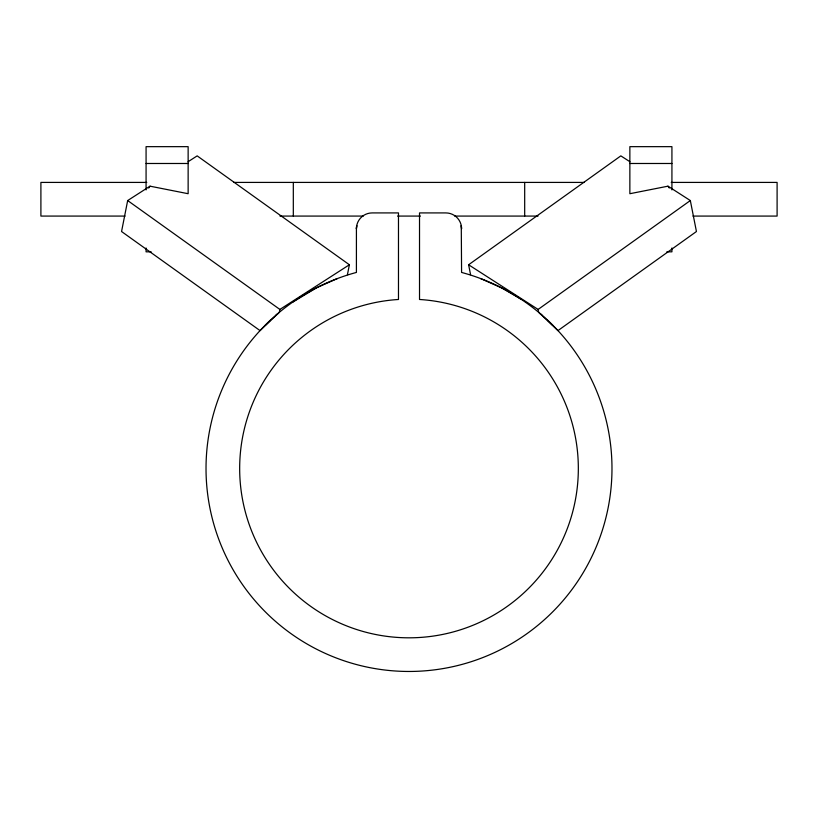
<?xml version="1.0" encoding="UTF-8"?>
<svg xmlns="http://www.w3.org/2000/svg" width="818" height="818" viewBox="0 0 818 818"><rect width="100%" height="100%" fill="white"/><g stroke="black" fill="none" stroke-linecap="round" stroke-linejoin="round"><path stroke-width="1.23" d="M146.074 189.899L146.074 146.657L188.14 146.657L188.14 193.713L150.031 186.177L127.669 200.553L121.555 231.525L260.042 330.605L279.306 312.333L279.879 309.439L349.388 264.766L197.169 155.88L188.14 161.688M347.425 274.695L349.388 264.766M148.712 188.028L150.031 186.177M265.247 325.308L270.339 320.288M276.085 315.114L277.762 313.683M470.575 274.695L468.612 264.766L620.831 155.88L629.86 161.688M690.331 200.553L696.445 231.525L557.958 330.605L538.694 312.333L538.121 309.439L690.331 200.553L667.969 186.177L629.86 193.713L629.86 146.657L671.926 146.657L671.926 189.899M292.547 302.231L316.842 287.629L337.425 278.539M146.074 163.488L188.14 163.488M629.86 163.488L671.926 163.488M146.77 182.414L40.9 182.414L40.9 216.075L125.082 216.075M233.539 182.414L584.461 182.414M671.23 182.414L777.1 182.414L777.1 216.075L692.918 216.075M279.961 216.075L363.233 216.075M397.558 216.075L420.442 216.075M454.767 216.075L538.039 216.075M151.166 251.832L146.074 251.832L146.074 247.997M666.834 251.832L671.926 251.832L671.926 247.997M480.575 278.539L501.792 287.956L520.913 299.143M468.612 264.766L538.121 309.439M127.669 200.553L279.879 309.439M540.238 313.683L541.915 315.114M547.661 320.288L552.753 325.308M667.969 186.177L669.288 188.028M524.686 182.414L524.686 216.075M293.314 182.414L293.314 216.075M356.423 228.263L356.413 272.435A202.976 202.976 0 0 0 242.742 584.921A202.976 202.976 0 0 0 575.259 584.921A202.976 202.976 0 0 0 461.587 272.435L461.27 225.563L461.587 228.692A15.777 15.777 0 0 0 445.81 212.915L419.522 212.915L419.522 299.48A169.326 169.326 0 0 1 553.858 556.168A169.326 169.326 0 0 1 264.142 556.168A169.326 169.326 0 0 1 398.478 299.48L398.478 212.915L372.19 212.915A15.777 15.777 0 0 0 356.413 228.692L356.73 225.533L356.423 228.263"/></g></svg>
